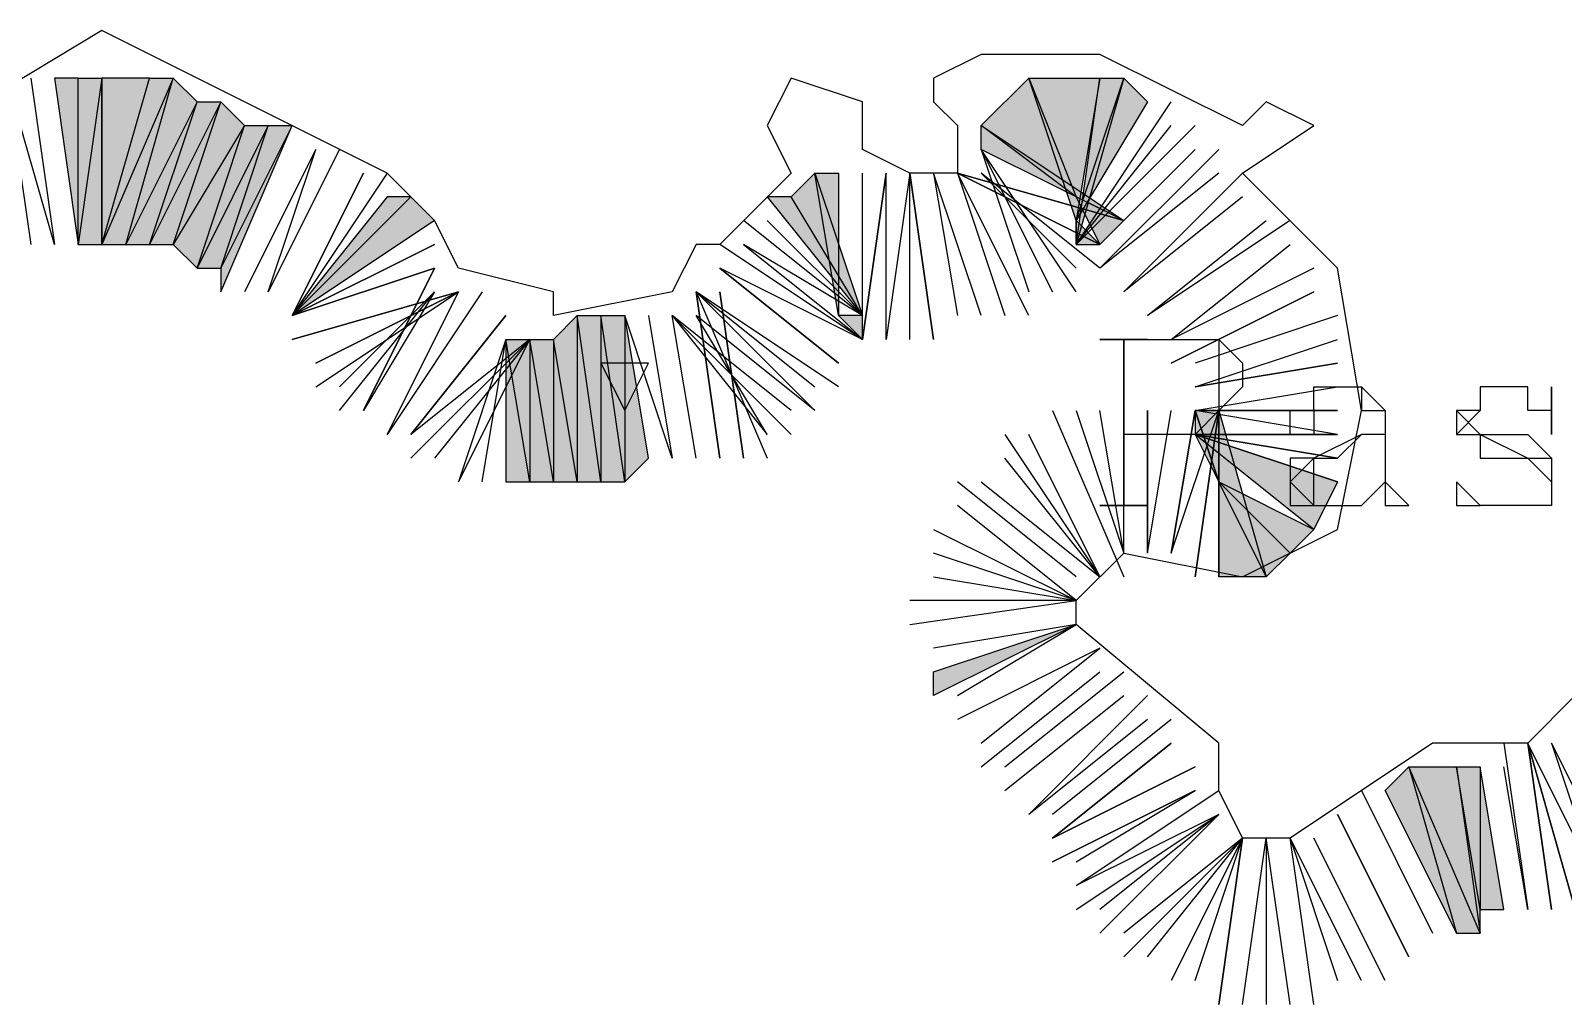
# Model space of a CAD drawing. Header units: millimetres. Extents: x 658 to 813, y 806 to 883.
# Drawn here: x 788.5025 to 788.6986, y 862.2474 to 862.372 of the extents above; entities that cross this region are included whole.
import ezdxf

# ---------------------------------------------------------------- set-up
doc = ezdxf.new("R2010")
doc.units = ezdxf.units.MM
doc.header["$LTSCALE"] = 0.1
doc.linetypes.add('atContinuous2', pattern=[0])
for name, color, linetype in [('PANTAI', 7, 'Continuous'), ('pantai1', 7, 'Continuous'), ('TEXT', 8, 'Continuous'), ('zat_Mask_solid', 7, 'Continuous')]:
    doc.layers.add(name, color=color, linetype=linetype)

msp = doc.modelspace()

# ---------------------------------------------------------------- hatches: boundary and pattern name
at = {"layer": 'pantai1'}
h = msp.add_hatch(color=7, dxfattribs=at)
h.paths.add_polyline_path([(788.51161, 862.34466), (788.51161, 862.36594), (788.50857, 862.34466)], flags=17)
h.paths.add_polyline_path([(788.51161, 862.36594), (788.50857, 862.34466), (788.50857, 862.36594)], flags=17)
h = msp.add_hatch(color=7, dxfattribs=at)
h.paths.add_polyline_path([(788.51465, 862.34466), (788.52073, 862.36594), (788.51161, 862.34466)], flags=17)
h.paths.add_polyline_path([(788.52073, 862.36594), (788.51161, 862.34466), (788.51769, 862.36594)], flags=17)
h.paths.add_polyline_path([(788.51161, 862.34466), (788.51769, 862.36594), (788.51161, 862.36594)], flags=0)
h = msp.add_hatch(color=7, dxfattribs=at)
h.paths.add_polyline_path([(788.51769, 862.34466), (788.52377, 862.3629), (788.51465, 862.34466)], flags=17)
h.paths.add_polyline_path([(788.52377, 862.3629), (788.51465, 862.34466), (788.52073, 862.36594)])
for points in [[(788.63625, 862.35074), (788.62409, 862.35986), (788.63017, 862.36594)], [(788.63625, 862.3477), (788.63017, 862.36594), (788.63929, 862.36594)], [(788.63625, 862.3477), (788.64233, 862.36594), (788.64537, 862.3629)], [(788.64233, 862.3477), (788.62409, 862.35682), (788.62409, 862.35986)], [(788.60585, 862.33554), (788.60281, 862.35378), (788.60585, 862.35378)], [(788.58153, 862.31729), (788.57849, 862.33554), (788.57849, 862.31425)], [(788.60585, 862.33554), (788.60889, 862.3325), (788.60889, 862.33554)], [(788.65449, 862.31425), (788.65449, 862.32337), (788.65145, 862.32337)], [(788.65449, 862.32337), (788.66057, 862.30209), (788.65449, 862.30209)], [(788.65145, 862.32033), (788.66969, 862.31425), (788.66665, 862.30817)], [(788.65449, 862.31425), (788.66361, 862.30513), (788.66057, 862.30209)], [(788.65449, 862.31425), (788.66665, 862.30817), (788.66361, 862.30513)], [(788.61801, 862.28689), (788.61801, 862.28993), (788.63625, 862.29601)], [(788.69097, 862.25953), (788.68793, 862.27777), (788.68793, 862.25953)]]:
    msp.add_hatch(color=7, dxfattribs=at).paths.add_polyline_path(points)
h = msp.add_hatch(color=7, dxfattribs=at)
h.paths.add_polyline_path([(788.52073, 862.34466), (788.52681, 862.3629), (788.51769, 862.34466)], flags=17)
h.paths.add_polyline_path([(788.52681, 862.3629), (788.51769, 862.34466), (788.52377, 862.3629)], flags=17)
h = msp.add_hatch(color=7, dxfattribs=at)
h.paths.add_polyline_path([(788.52681, 862.34162), (788.53289, 862.35986), (788.52377, 862.34162)], flags=17)
h.paths.add_polyline_path([(788.53289, 862.35986), (788.52377, 862.34162), (788.52985, 862.35986)], flags=17)
h = msp.add_hatch(color=7, dxfattribs=at)
h.paths.add_polyline_path([(788.52681, 862.33858), (788.53593, 862.35986), (788.52681, 862.34162)])
h.paths.add_polyline_path([(788.53593, 862.35986), (788.52681, 862.34162), (788.53289, 862.35986)], flags=17)
h = msp.add_hatch(color=7, dxfattribs=at)
h.paths.add_polyline_path([(788.59673, 862.35074), (788.60889, 862.33554), (788.59977, 862.35074)])
h.paths.add_polyline_path([(788.60889, 862.33554), (788.59977, 862.35074), (788.60281, 862.35378)])
h = msp.add_hatch(color=7, dxfattribs=at)
h.paths.add_polyline_path([(788.54809, 862.35074), (788.53593, 862.33554), (788.55113, 862.35074)], flags=16)
h.paths.add_polyline_path([(788.53593, 862.33554), (788.55113, 862.35074), (788.55417, 862.3477)])
h = msp.add_hatch(color=7, dxfattribs=at)
h.paths.add_polyline_path([(788.57241, 862.33554), (788.57241, 862.31425), (788.56937, 862.3325)])
h.paths.add_polyline_path([(788.57241, 862.31425), (788.56937, 862.3325), (788.56937, 862.31425)], flags=17)
h = msp.add_hatch(color=7, dxfattribs=at)
h.paths.add_polyline_path([(788.57545, 862.33554), (788.57545, 862.31425), (788.57241, 862.33554)], flags=17)
h.paths.add_polyline_path([(788.57545, 862.31425), (788.57241, 862.33554), (788.57241, 862.31425)], flags=17)
h = msp.add_hatch(color=7, dxfattribs=at)
h.paths.add_polyline_path([(788.57849, 862.33554), (788.57849, 862.31425), (788.57545, 862.33554)], flags=17)
h.paths.add_polyline_path([(788.57849, 862.31425), (788.57545, 862.33554), (788.57545, 862.31425)], flags=17)
h = msp.add_hatch(color=7, dxfattribs=at)
h.paths.add_polyline_path([(788.56633, 862.3325), (788.56633, 862.31425), (788.56329, 862.3325)], flags=17)
h.paths.add_polyline_path([(788.56633, 862.31425), (788.56329, 862.3325), (788.56329, 862.31425)], flags=17)
h = msp.add_hatch(color=7, dxfattribs=at)
h.paths.add_polyline_path([(788.56937, 862.3325), (788.56937, 862.31425), (788.56633, 862.3325)], flags=17)
h.paths.add_polyline_path([(788.56937, 862.31425), (788.56633, 862.3325), (788.56633, 862.31425)], flags=17)
h = msp.add_hatch(color=7, dxfattribs=at)
h.paths.add_polyline_path([(788.67881, 862.27777), (788.68489, 862.25649), (788.67577, 862.27473)])
h.paths.add_polyline_path([(788.68489, 862.25649), (788.67577, 862.27473)], flags=17)
h = msp.add_hatch(color=7, dxfattribs=at)
h.paths.add_polyline_path([(788.68793, 862.27777), (788.68793, 862.25953), (788.68489, 862.27777)], flags=0)
h.paths.add_polyline_path([(788.68793, 862.25953), (788.68489, 862.27777), (788.68793, 862.25649)], flags=0)
h.paths.add_polyline_path([(788.68489, 862.27777), (788.68793, 862.25649), (788.67881, 862.27777)], flags=17)
h.paths.add_polyline_path([(788.68793, 862.25649), (788.67881, 862.27777), (788.68489, 862.25649)], flags=17)
at = {"layer": 'zat_Mask_solid'}
for points in [[(788.50857, 862.34466), (788.50857, 862.36594), (788.50553, 862.36594)], [(788.63625, 862.34466), (788.63929, 862.36594), (788.64233, 862.36594)], [(788.52985, 862.35986), (788.52073, 862.34466), (788.52681, 862.3629)], [(788.52377, 862.34162), (788.52985, 862.35986), (788.52073, 862.34466)], [(788.63625, 862.35074), (788.63929, 862.34466), (788.64233, 862.3477)], [(788.63625, 862.3477), (788.63625, 862.34466), (788.63929, 862.34466)], [(788.65449, 862.31425), (788.65145, 862.32337), (788.65145, 862.32033)]]:
    msp.add_hatch(color=7, dxfattribs=at).paths.add_polyline_path(points)

# ---------------------------------------------------------------- linework, layer by layer
at = {"layer": 'PANTAI', "color": 7}
for points in [[(788.70009, 862.28689), (788.69401, 862.28081), (788.68185, 862.28081), (788.66361, 862.26865), (788.65753, 862.26865), (788.65449, 862.27473), (788.65449, 862.28081), (788.63625, 862.29601), (788.63625, 862.29905), (788.64233, 862.30513), (788.65753, 862.30209), (788.66969, 862.30817), (788.67273, 862.32337), (788.66969, 862.34162), (788.65753, 862.35378), (788.66665, 862.35986), (788.66057, 862.3629), (788.65753, 862.35986), (788.63929, 862.36898), (788.62409, 862.36898), (788.61801, 862.36594), (788.61801, 862.3629), (788.62105, 862.35986), (788.62105, 862.35378), (788.61497, 862.35378), (788.60889, 862.35682), (788.60889, 862.3629), (788.59977, 862.36594), (788.59673, 862.35986), (788.59977, 862.35378), (788.59065, 862.34466), (788.58761, 862.34466), (788.58457, 862.33858), (788.56937, 862.33554), (788.56937, 862.33858), (788.55721, 862.34162), (788.55417, 862.3477), (788.54809, 862.35378), (788.51161, 862.37202), (788.49641, 862.3629)], [(788.58153, 862.32945), (788.57545, 862.32945), (788.57849, 862.32337), (788.58153, 862.32945)]]:
    msp.add_lwpolyline(points, dxfattribs=at)
at = {"layer": 'pantai1', "color": 7, "linetype": 'atContinuous2'}
for p, q in [((788.59977, 862.35074), (788.60281, 862.35378)), ((788.60281, 862.35378), (788.60889, 862.33554)), ((788.54809, 862.35074), (788.53593, 862.33554)), ((788.53593, 862.33554), (788.55113, 862.35074)), ((788.53593, 862.33554), (788.55113, 862.35074)), ((788.55113, 862.35074), (788.54809, 862.35074)), ((788.55113, 862.35074), (788.55417, 862.3477)), ((788.59673, 862.35074), (788.60889, 862.33554)), ((788.59977, 862.35074), (788.59673, 862.35074)), ((788.60889, 862.33554), (788.59977, 862.35074)), ((788.60889, 862.33554), (788.59977, 862.35074)), ((788.55417, 862.3477), (788.53593, 862.33554))]:
    msp.add_line(p, q, dxfattribs=at)
at = {"layer": 'pantai1', "color": 7}
for points in [[(788.50249, 862.36594), (788.50553, 862.34466), (788.49945, 862.36594), (788.50249, 862.34466)], [(788.50857, 862.34466), (788.50857, 862.36594), (788.50553, 862.36594), (788.50857, 862.34466)], [(788.50553, 862.36594), (788.50857, 862.34466)], [(788.51161, 862.34466), (788.51161, 862.36594), (788.50857, 862.34466), (788.51161, 862.34466)], [(788.51161, 862.36594), (788.50857, 862.34466), (788.50857, 862.36594), (788.51161, 862.36594)], [(788.51465, 862.34466), (788.52073, 862.36594), (788.51161, 862.34466), (788.51465, 862.34466)], [(788.52073, 862.36594), (788.51161, 862.34466), (788.51769, 862.36594), (788.52073, 862.36594)], [(788.51161, 862.34466), (788.51769, 862.36594), (788.51161, 862.36594), (788.51161, 862.34466)], [(788.52377, 862.3629), (788.51465, 862.34466), (788.52073, 862.36594), (788.52377, 862.3629)], [(788.63625, 862.35074), (788.62409, 862.35986), (788.63017, 862.36594), (788.63625, 862.35074)], [(788.63625, 862.3477), (788.63017, 862.36594), (788.63929, 862.36594), (788.63625, 862.3477)], [(788.63625, 862.3477), (788.64233, 862.36594), (788.64537, 862.3629), (788.63625, 862.3477)], [(788.63625, 862.34466), (788.63929, 862.36594), (788.64233, 862.36594), (788.63625, 862.34466)], [(788.51769, 862.34466), (788.52377, 862.3629), (788.51465, 862.34466), (788.51769, 862.34466)], [(788.52073, 862.34466), (788.52681, 862.3629), (788.51769, 862.34466), (788.52073, 862.34466)], [(788.52681, 862.3629), (788.51769, 862.34466), (788.52377, 862.3629), (788.52681, 862.3629)], [(788.52985, 862.35986), (788.52073, 862.34466), (788.52681, 862.3629), (788.52985, 862.35986)], [(788.63625, 862.34466), (788.64841, 862.3629)], [(788.52377, 862.34162), (788.52985, 862.35986), (788.52073, 862.34466), (788.52377, 862.34162)], [(788.52681, 862.34162), (788.53289, 862.35986), (788.52377, 862.34162), (788.52681, 862.34162)], [(788.53289, 862.35986), (788.52377, 862.34162), (788.52985, 862.35986), (788.53289, 862.35986)], [(788.52681, 862.33858), (788.53593, 862.35986), (788.52681, 862.34162), (788.52681, 862.33858)], [(788.53593, 862.35986), (788.52681, 862.34162), (788.53289, 862.35986), (788.53593, 862.35986)], [(788.64233, 862.3477), (788.62409, 862.35682), (788.62409, 862.35986), (788.64233, 862.3477)], [(788.65145, 862.35986), (788.63625, 862.34466), (788.64841, 862.35986)], [(788.54201, 862.35682), (788.53289, 862.33858), (788.53897, 862.35682), (788.52985, 862.33858)], [(788.63625, 862.33858), (788.62409, 862.35682), (788.63321, 862.33858)], [(788.62409, 862.35682), (788.63017, 862.33858)], [(788.65449, 862.35378), (788.63929, 862.34162), (788.65449, 862.35682)], [(788.63929, 862.34466), (788.65145, 862.35682)], [(788.54809, 862.35378), (788.53593, 862.33554), (788.54505, 862.35378), (788.53593, 862.33554)], [(788.60585, 862.33554), (788.60281, 862.35378), (788.60585, 862.35378), (788.60585, 862.33554)], [(788.61497, 862.3325), (788.61497, 862.35378), (788.61193, 862.3325), (788.61193, 862.35378), (788.60889, 862.3325), (788.61193, 862.35378), (788.60889, 862.3325), (788.60889, 862.35378)], [(788.61801, 862.3325), (788.61497, 862.35378), (788.61801, 862.3325)], [(788.62409, 862.33554), (788.61801, 862.35378), (788.62105, 862.33554)], [(788.62105, 862.35378), (788.64233, 862.3477), (788.62105, 862.35378), (788.64233, 862.3477)], [(788.63929, 862.34466), (788.62105, 862.35378), (788.63929, 862.34466)], [(788.63017, 862.33554), (788.62105, 862.35378), (788.62713, 862.33554)], [(788.63929, 862.34162), (788.62409, 862.35378), (788.63625, 862.34162)], [(788.65753, 862.35074), (788.64233, 862.33858), (788.65753, 862.35378)], [(788.63625, 862.35074), (788.63929, 862.34466), (788.64233, 862.3477), (788.63625, 862.35074)], [(788.59673, 862.3477), (788.60889, 862.33554), (788.59369, 862.3477)], [(788.63625, 862.3477), (788.63625, 862.34466), (788.63625, 862.3477)], [(788.63625, 862.3477), (788.63625, 862.34466), (788.63929, 862.34466), (788.63625, 862.3477)], [(788.66361, 862.3477), (788.64537, 862.33554), (788.66057, 862.3477)], [(788.53593, 862.33554), (788.55417, 862.34466), (788.53593, 862.33554)], [(788.60889, 862.33554), (788.59369, 862.34466), (788.60889, 862.3325), (788.59065, 862.34466)], [(788.66665, 862.34162), (788.64841, 862.3325), (788.66361, 862.34466)], [(788.55417, 862.34162), (788.53593, 862.33554), (788.55417, 862.34162)], [(788.55417, 862.33858), (788.54505, 862.32337), (788.55417, 862.34162), (788.54505, 862.32337)], [(788.60889, 862.3325), (788.59065, 862.34162), (788.60585, 862.32945), (788.59065, 862.34162)], [(788.53897, 862.32641), (788.55721, 862.33858), (788.53897, 862.32945), (788.55721, 862.33858), (788.53593, 862.3325), (788.55721, 862.33858)], [(788.54201, 862.32337), (788.55417, 862.33858), (788.54201, 862.32641)], [(788.56025, 862.33858), (788.54809, 862.32033), (788.55721, 862.33858), (788.54809, 862.32033)], [(788.60585, 862.32641), (788.58761, 862.33858), (788.60281, 862.32641)], [(788.58761, 862.33858), (788.60281, 862.32337), (788.58761, 862.33554)], [(788.58761, 862.33858), (788.59673, 862.31729)], [(788.58761, 862.33858), (788.59065, 862.31729), (788.58761, 862.33858)], [(788.59065, 862.33858), (788.59369, 862.31729), (788.59065, 862.33858)], [(788.66665, 862.33858), (788.64841, 862.32945), (788.66665, 862.33858)], [(788.56633, 862.3325), (788.55113, 862.31729), (788.56633, 862.3325), (788.55113, 862.32033), (788.56329, 862.33554), (788.55113, 862.32033)], [(788.57241, 862.33554), (788.57241, 862.31425), (788.56937, 862.3325), (788.57241, 862.33554)], [(788.57545, 862.33554), (788.57545, 862.31425), (788.57241, 862.33554), (788.57545, 862.33554)], [(788.57545, 862.31425), (788.57241, 862.33554), (788.57241, 862.31425), (788.57545, 862.31425)], [(788.57849, 862.33554), (788.57849, 862.31425), (788.57545, 862.33554), (788.57849, 862.33554)], [(788.57849, 862.31425), (788.57545, 862.33554), (788.57545, 862.31425), (788.57849, 862.31425)], [(788.58153, 862.33554), (788.58457, 862.31729), (788.57849, 862.33554)], [(788.58153, 862.31729), (788.57849, 862.33554), (788.57849, 862.31425), (788.58153, 862.31729)], [(788.59977, 862.32337), (788.58457, 862.33554), (788.59977, 862.32033)], [(788.58457, 862.33554), (788.59673, 862.32033), (788.58761, 862.33554)], [(788.58761, 862.31729), (788.58457, 862.33554)], [(788.60585, 862.33554), (788.60889, 862.3325), (788.60889, 862.33554), (788.60585, 862.33554)], [(788.66969, 862.33554), (788.65145, 862.32945)], [(788.56025, 862.31425), (788.56329, 862.3325), (788.55721, 862.31425), (788.56633, 862.3325), (788.55417, 862.31729)], [(788.56633, 862.3325), (788.56633, 862.31425), (788.56329, 862.3325), (788.56633, 862.3325)], [(788.56633, 862.31425), (788.56329, 862.3325), (788.56329, 862.31425), (788.56633, 862.31425)], [(788.56937, 862.3325), (788.56937, 862.31425), (788.56633, 862.3325), (788.56937, 862.3325)], [(788.56937, 862.31425), (788.56633, 862.3325), (788.56633, 862.31425), (788.56937, 862.31425)], [(788.57241, 862.31425), (788.56937, 862.3325), (788.56937, 862.31425), (788.57241, 862.31425)], [(788.65145, 862.32641), (788.66969, 862.32945), (788.65145, 862.32641), (788.66969, 862.3325)], [(788.66969, 862.32033), (788.65145, 862.32033), (788.66969, 862.32033), (788.65145, 862.32337), (788.66969, 862.32337), (788.65145, 862.32337), (788.66969, 862.32641)], [(788.63321, 862.32337), (788.64233, 862.30209)], [(788.63625, 862.32337), (788.64233, 862.30513), (788.63929, 862.32337)], [(788.64233, 862.30513), (788.64233, 862.32337)], [(788.64537, 862.30513), (788.64537, 862.32337), (788.64537, 862.30513), (788.64841, 862.32337)], [(788.64841, 862.30513), (788.65145, 862.32337), (788.64841, 862.30513), (788.65449, 862.32337), (788.65145, 862.30209), (788.65449, 862.32337), (788.65449, 862.30209)], [(788.65449, 862.31425), (788.65449, 862.32337), (788.65145, 862.32337), (788.65449, 862.31425)], [(788.65449, 862.31425), (788.65145, 862.32337), (788.65145, 862.32033), (788.65449, 862.31425)], [(788.65449, 862.32337), (788.66057, 862.30209), (788.65449, 862.30209), (788.65449, 862.32337)], [(788.62713, 862.32033), (788.63929, 862.30209), (788.63017, 862.32033)], [(788.65145, 862.32033), (788.66969, 862.31425), (788.66665, 862.30817), (788.65145, 862.32033)], [(788.66969, 862.31425), (788.65145, 862.32033), (788.66969, 862.31425)], [(788.66969, 862.31729), (788.65145, 862.32033), (788.66969, 862.31729)], [(788.62409, 862.31425), (788.63929, 862.30209), (788.62713, 862.31729)], [(788.63625, 862.30209), (788.62105, 862.31425)], [(788.65449, 862.31425), (788.66361, 862.30513), (788.66057, 862.30209), (788.65449, 862.31425)], [(788.65449, 862.31425), (788.66665, 862.30817), (788.66361, 862.30513), (788.65449, 862.31425)], [(788.61801, 862.30817), (788.63625, 862.29905), (788.62105, 862.31121)], [(788.61801, 862.30209), (788.63625, 862.29905), (788.61801, 862.30513)], [(788.61497, 862.29601), (788.63625, 862.29905), (788.61497, 862.29905)], [(788.61801, 862.28689), (788.61801, 862.28993), (788.63625, 862.29601), (788.61801, 862.28689)], [(788.61801, 862.28993), (788.63625, 862.29601), (788.61801, 862.29297)], [(788.62105, 862.28689), (788.63625, 862.29601)], [(788.62409, 862.28081), (788.63929, 862.29297), (788.62105, 862.28385)], [(788.62409, 862.27777), (788.63929, 862.28993)], [(788.62713, 862.27777), (788.64233, 862.28993)], [(788.62713, 862.27473), (788.64233, 862.28689)], [(788.64537, 862.28385), (788.63017, 862.27169), (788.64537, 862.28689)], [(788.64841, 862.28385), (788.63321, 862.27169)], [(788.63321, 862.26865), (788.65145, 862.27777), (788.63321, 862.26865), (788.64841, 862.28081), (788.63321, 862.26865)], [(788.69097, 862.28081), (788.69401, 862.25953), (788.69097, 862.27777)], [(788.70617, 862.26257), (788.69705, 862.28081), (788.70313, 862.26257), (788.69401, 862.28081), (788.70009, 862.25953), (788.69401, 862.28081), (788.69705, 862.25953), (788.69401, 862.28081)], [(788.67881, 862.27777), (788.68489, 862.25649), (788.67577, 862.27473), (788.67881, 862.27777)], [(788.68489, 862.27777), (788.68793, 862.25649), (788.67881, 862.27777), (788.68489, 862.27777)], [(788.68793, 862.25649), (788.67881, 862.27777), (788.68489, 862.25649), (788.68793, 862.25649)], [(788.68793, 862.27777), (788.68793, 862.25953), (788.68489, 862.27777), (788.68793, 862.27777)], [(788.68793, 862.25953), (788.68489, 862.27777), (788.68793, 862.25649), (788.68793, 862.25953)], [(788.69097, 862.25953), (788.68793, 862.27777)], [(788.69097, 862.25953), (788.68793, 862.27777), (788.68793, 862.25953), (788.69097, 862.25953)], [(788.63625, 862.26561), (788.65145, 862.27473), (788.63321, 862.26561), (788.65145, 862.27473)], [(788.63625, 862.25953), (788.65449, 862.27169), (788.63625, 862.26257), (788.65449, 862.27473)], [(788.67273, 862.27473), (788.68185, 862.25649)], [(788.68489, 862.25649), (788.67577, 862.27473), (788.67577, 862.27473), (788.68489, 862.25649)], [(788.63929, 862.25649), (788.65449, 862.27169), (788.63929, 862.25953)], [(788.66969, 862.27169), (788.67881, 862.25345), (788.66969, 862.27169)], [(788.64537, 862.25345), (788.65753, 862.26865), (788.64233, 862.25345)], [(788.65753, 862.26865), (788.64233, 862.25649)], [(788.65145, 862.25041), (788.65753, 862.26865), (788.64841, 862.25041)], [(788.65449, 862.24737), (788.65753, 862.26865), (788.65449, 862.24737)], [(788.65753, 862.24737), (788.66057, 862.26865)], [(788.66361, 862.24737), (788.66057, 862.26865), (788.66057, 862.24737)], [(788.67273, 862.25041), (788.66361, 862.26865), (788.66969, 862.25041)], [(788.66665, 862.24737), (788.66361, 862.26865)], [(788.67577, 862.25041), (788.66665, 862.26865)]]:
    msp.add_lwpolyline(points, dxfattribs=at)
at = {"layer": 'TEXT', "color": 7}
for points in [[(788.63929, 862.3325), (788.65145, 862.3325), (788.65449, 862.3325), (788.65753, 862.32945), (788.65753, 862.32641), (788.65449, 862.32337), (788.65145, 862.32033), (788.64233, 862.32033)], [(788.63929, 862.3325), (788.64233, 862.3325), (788.63929, 862.3325)], [(788.64233, 862.3325), (788.64233, 862.31121), (788.64233, 862.3325), (788.64233, 862.31121)], [(788.64537, 862.3325), (788.64233, 862.3325), (788.64537, 862.3325)], [(788.65145, 862.3325), (788.65449, 862.3325), (788.65449, 862.32945), (788.65449, 862.32337), (788.65145, 862.32033)], [(788.65449, 862.3325), (788.65449, 862.32945), (788.65449, 862.32641), (788.65449, 862.32337)], [(788.66665, 862.32337), (788.66665, 862.32033), (788.66361, 862.32033), (788.66361, 862.32337), (788.66665, 862.32337), (788.66665, 862.32641), (788.67273, 862.32641), (788.67577, 862.32337), (788.67577, 862.32033), (788.67577, 862.31425), (788.67881, 862.31121)], [(788.67273, 862.32641), (788.67273, 862.32337), (788.67577, 862.32337), (788.67577, 862.31425), (788.67577, 862.31121), (788.67881, 862.31121)], [(788.69705, 862.32337), (788.69705, 862.32641), (788.69705, 862.32033), (788.69705, 862.32337), (788.69401, 862.32337), (788.69401, 862.32641), (788.68793, 862.32641), (788.68793, 862.32337), (788.68489, 862.32337), (788.68489, 862.32033), (788.68793, 862.32033), (788.68793, 862.31729), (788.69401, 862.31729), (788.69705, 862.31425), (788.69705, 862.31121)], [(788.67577, 862.32337), (788.67577, 862.32033), (788.67577, 862.31425), (788.67577, 862.31121)], [(788.68793, 862.32337), (788.68489, 862.32033)], [(788.68489, 862.32337), (788.68793, 862.32033), (788.69401, 862.32033), (788.69705, 862.31729), (788.69705, 862.31425), (788.69705, 862.31121), (788.69401, 862.31121), (788.69097, 862.31121), (788.68793, 862.31121), (788.68489, 862.31425), (788.68489, 862.31121), (788.68793, 862.31121)], [(788.67577, 862.32033), (788.67273, 862.32033), (788.66665, 862.31729), (788.66361, 862.31729), (788.66361, 862.31425), (788.66361, 862.31121), (788.66665, 862.31121), (788.66969, 862.31121), (788.67273, 862.31121), (788.67577, 862.31425)], [(788.66665, 862.31729), (788.66361, 862.31425), (788.66665, 862.31121), (788.66665, 862.31425), (788.66665, 862.31729), (788.66969, 862.31729), (788.67273, 862.32033)], [(788.68793, 862.32033), (788.69401, 862.31729), (788.69705, 862.31729)], [(788.69705, 862.31425), (788.69705, 862.31121)], [(788.63929, 862.31121), (788.64537, 862.31121)], [(788.64233, 862.31121), (788.63929, 862.31121), (788.64233, 862.31121), (788.64537, 862.31121), (788.64233, 862.31121)]]:
    msp.add_lwpolyline(points, dxfattribs=at)

doc.saveas('drawing.dxf')
